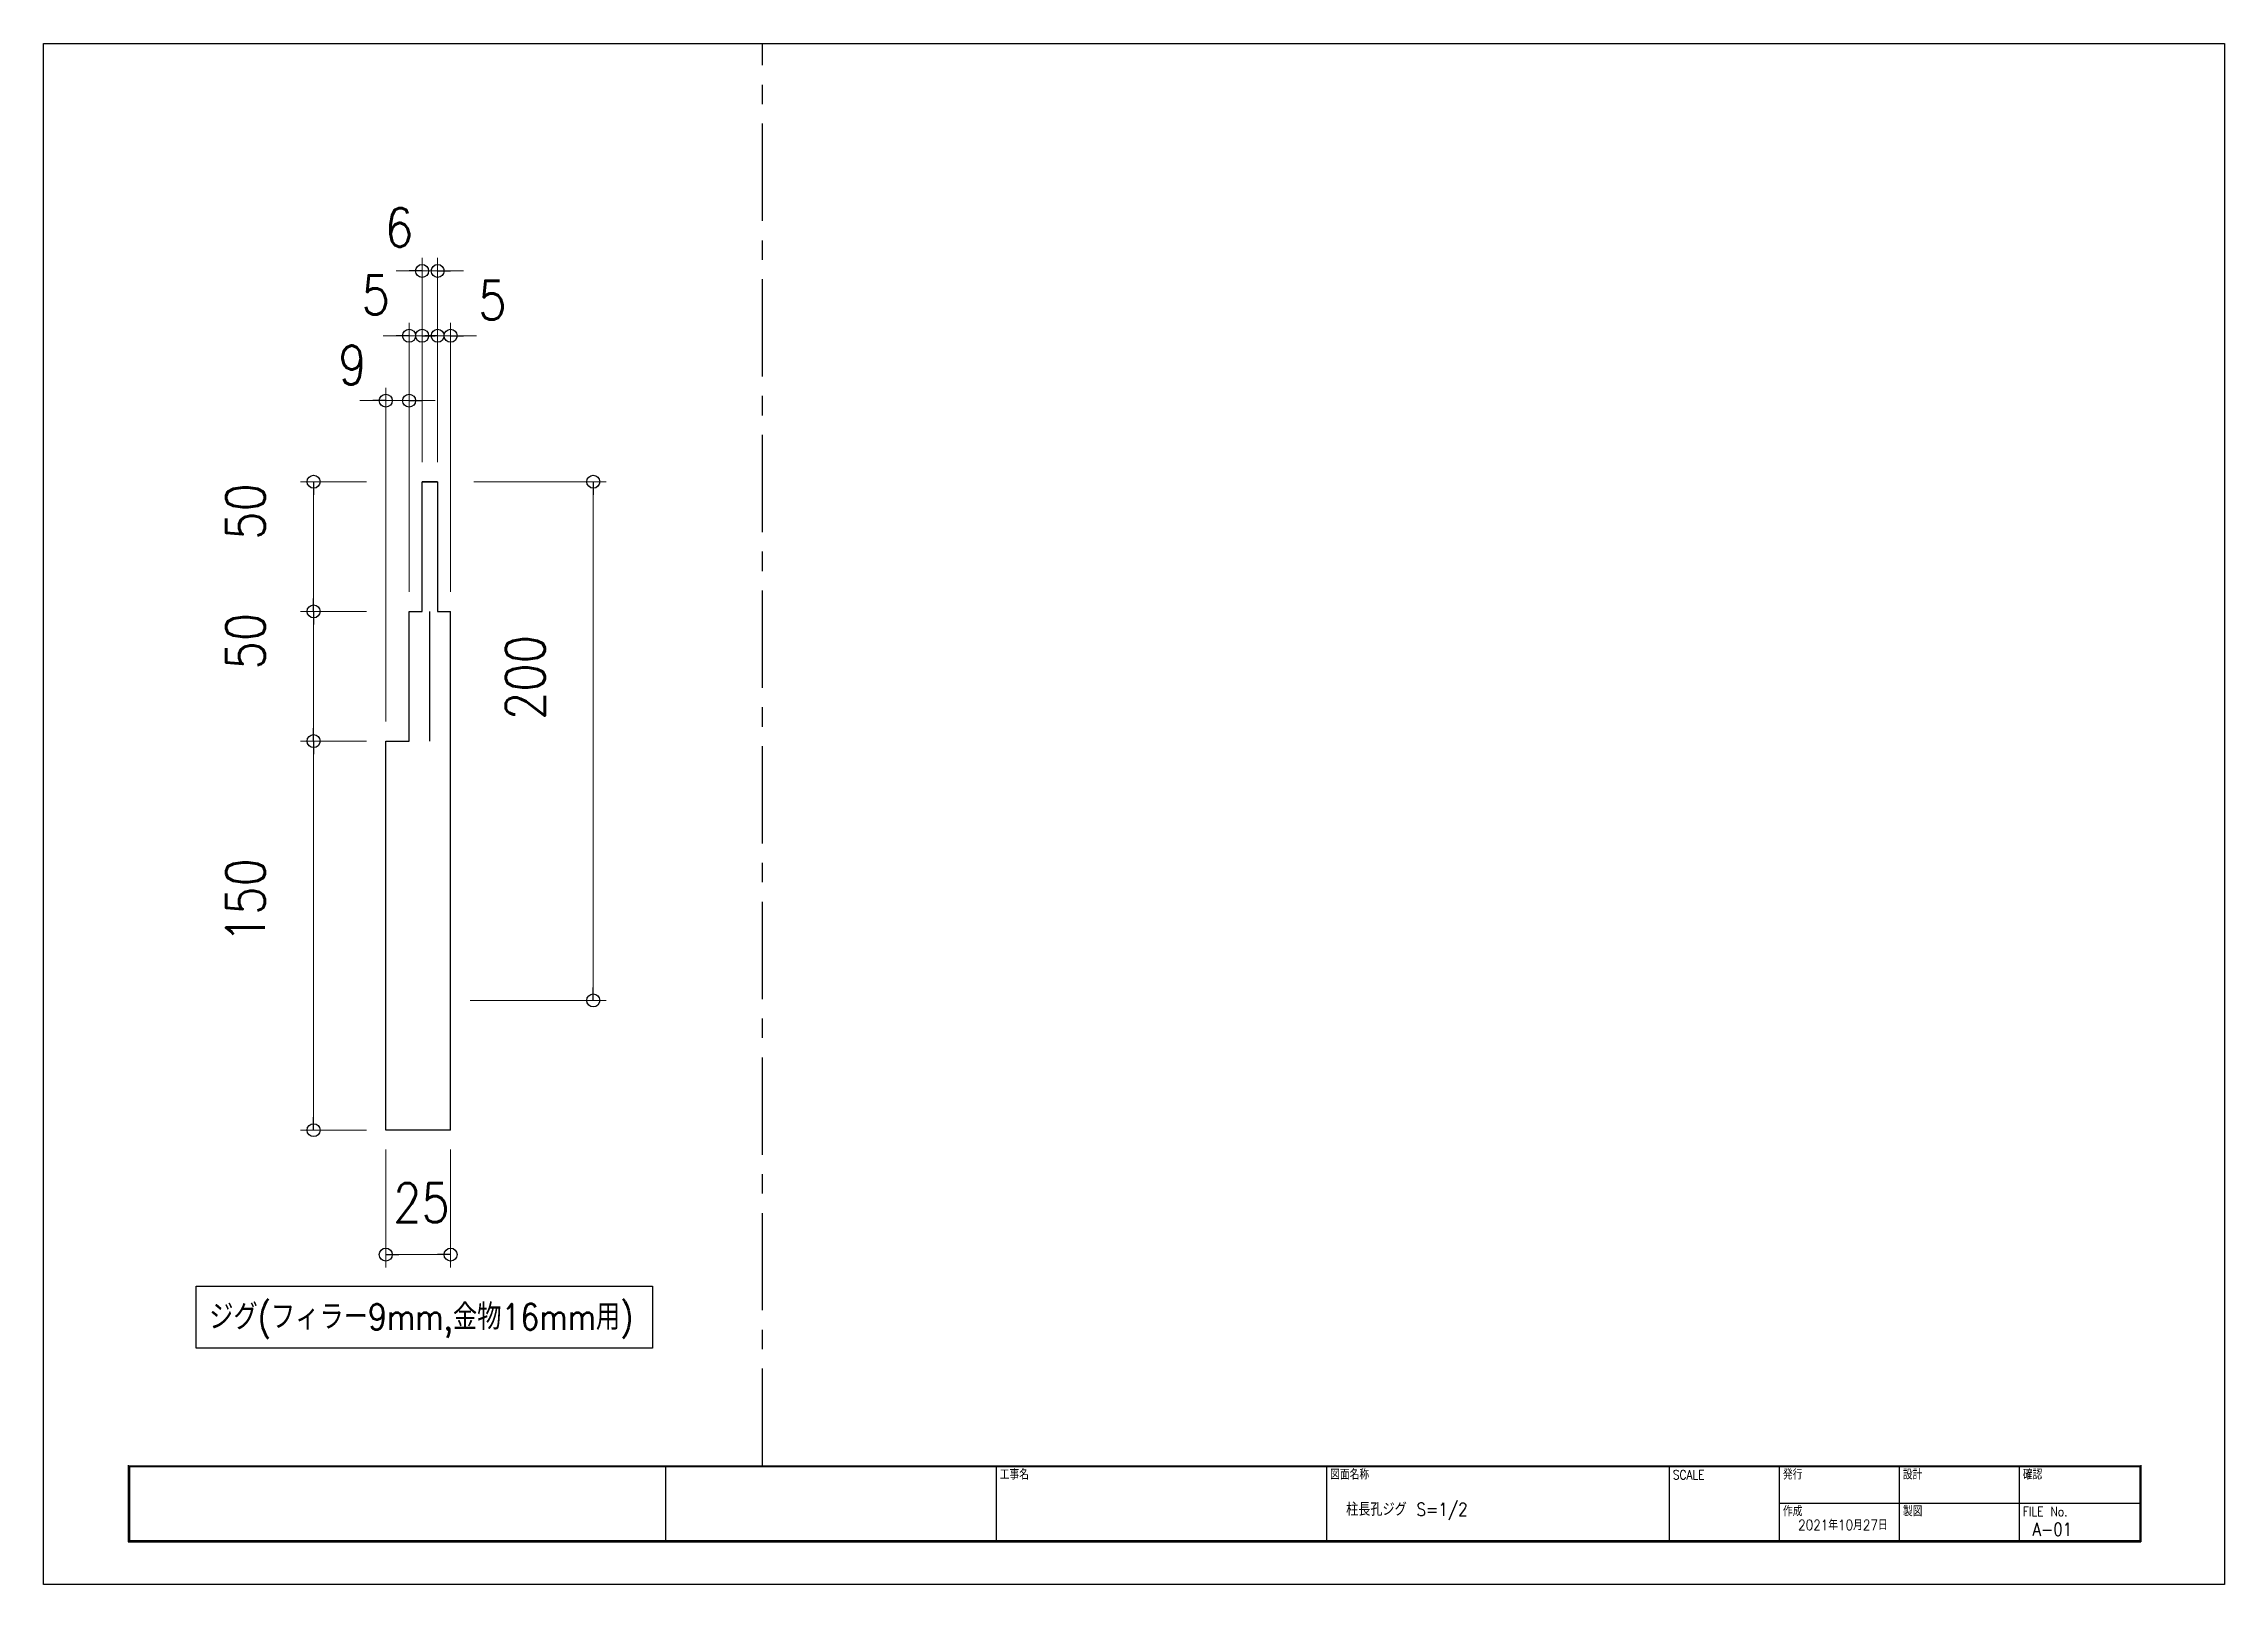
# Model space of a CAD drawing. Extents: x 89504 to 1636491, y -220436 to 219894.
# Drawn here: x 817121 to 817962, y -112312 to -111718 of the extents above; entities outside this region: 5.
import ezdxf
from ezdxf.enums import TextEntityAlignment as Align

# ---------------------------------------------------------------- set-up
doc = ezdxf.new("R2010")
doc.units = 0
doc.header["$MEASUREMENT"] = 0
doc.linetypes.add('CENTER', pattern=[2, 1.25, -0.25, 0.25, -0.25])
doc.layers.get('0').update_dxf_attribs({"color": 3, "linetype": 'CONTINUOUS'})
doc.layers.get('Defpoints').update_dxf_attribs({"linetype": 'CONTINUOUS'})
for name, color, linetype in [('006', 7, 'CONTINUOUS'), ('00_修正第一回', 4, 'CONTINUOUS'), ('00_修正第五回', 2, 'CONTINUOUS'), ('00基準線', 4, 'CONTINUOUS'), ('2D_HL_GLN', 6, 'CONTINUOUS'), ('SIAGE', 3, 'CONTINUOUS'), ('waku$0$MOJI', 7, 'CONTINUOUS'), ('waku$0$ZATU', 3, 'CONTINUOUS'), ('寸法', 4, 'CONTINUOUS')]:
    doc.layers.add(name, color=color, linetype=linetype)
doc.layers.add('00_ADDL', color=253, linetype='CONTINUOUS', plot=False)
doc.layers.add('waku$0$DEF', color=161, linetype='CONTINUOUS', plot=False)
doc.styles.add('DRACAD', font='txt', dxfattribs={"width": 0.85, "bigfont": 'extfont2'})
doc.styles.add('KANJI', font='simplex.shx', dxfattribs={"width": 0.7, "bigfont": 'extfont2.shx'})
doc.styles.add('waku$0$DRACAD', font='txt', dxfattribs={"width": 0.85, "bigfont": 'extfont2'})
doc.dimstyles.new('S5', dxfattribs={"dimscale": 5, "dimtxt": 4, "dimasz": 1, "dimexe": 1, "dimexo": 1.5, "dimgap": 1, "dimtad": 1, "dimtxsty": 'KANJI', "dimblk": 'ORIGIN', "dimcen": 0, "dimclrd": 256, "dimclre": 256, "dimclrt": 256, "dimadec": 0, "dimazin": 0, "dimtfac": 1, "dimtmove": 2, "dimatfit": 2, "dimfxl": 1, "dimtolj": 2, "dimlwd": 5, "dimlwe": 5, "dimarcsym": 0})
pattern_1 = [(45, (0, 0), (-0.08838834765, 0.08838834765), [])]

# ---------------------------------------------------------------- blocks, each defined once
blk = doc.blocks.new('_ORIGIN')
at = {"color": 0, "linetype": 'ByBlock'}
blk.add_line((0, 0), (-1, 0), dxfattribs=at)
blk.add_circle((0, 0), 0.5, dxfattribs=at)
blk = doc.blocks.new('*D506')
at = {"layer": 'Defpoints', "color": 0}
for p in [(817252.59, -111855.29), (817261.59, -111936.54), (817252.59, -111986.54)]:
    blk.add_point(p, dxfattribs=at)
at = {"layer": '寸法', "lineweight": 5}
for p, q in [((817252.59, -111979.04), (817252.59, -111850.29)), ((817261.59, -111929.04), (817261.59, -111850.29)), ((817247.59, -111855.29), (817242.59, -111855.29)), ((817261.59, -111855.29), (817252.59, -111855.29)), ((817266.59, -111855.29), (817271.59, -111855.29))]:
    blk.add_line(p, q, dxfattribs=at)
at = {"layer": '寸法', "lineweight": 5, "xscale": 5, "yscale": 5, "zscale": 5}
blk.add_blockref('_ORIGIN', (817252.59, -111855.29), dxfattribs=at)
at = {"layer": '寸法', "lineweight": 5, "xscale": 5, "yscale": 5, "zscale": 5, "rotation": 180}
blk.add_blockref('_ORIGIN', (817261.59, -111855.29), dxfattribs=at)
at = {"layer": '寸法', "insert": (817239.72, -111841.54), "char_height": 15, "attachment_point": 5, "style": 'DRACAD'}
blk.add_mtext('\\A2;9', dxfattribs=at)
blk = doc.blocks.new('*D507')
at = {"layer": 'Defpoints', "color": 0}
for p in [(817261.59, -111830.29), (817266.59, -111886.54), (817261.59, -111936.54)]:
    blk.add_point(p, dxfattribs=at)
at = {"layer": '寸法', "lineweight": 5}
for p, q in [((817261.59, -111929.04), (817261.59, -111825.29)), ((817266.59, -111879.04), (817266.59, -111825.29)), ((817256.59, -111830.29), (817251.59, -111830.29)), ((817266.59, -111830.29), (817261.59, -111830.29)), ((817271.59, -111830.29), (817276.59, -111830.29))]:
    blk.add_line(p, q, dxfattribs=at)
at = {"layer": '寸法', "lineweight": 5, "xscale": 5, "yscale": 5, "zscale": 5}
blk.add_blockref('_ORIGIN', (817261.59, -111830.29), dxfattribs=at)
at = {"layer": '寸法', "lineweight": 5, "xscale": 5, "yscale": 5, "zscale": 5, "rotation": 180}
blk.add_blockref('_ORIGIN', (817266.59, -111830.29), dxfattribs=at)
at = {"layer": '寸法', "insert": (817248.72, -111814.54), "char_height": 15, "attachment_point": 5, "style": 'DRACAD'}
blk.add_mtext('\\A2;5', dxfattribs=at)
blk = doc.blocks.new('*D509')
at = {"layer": 'Defpoints', "color": 0}
for p in [(817252.59, -112136.54), (817277.59, -112136.54), (817252.59, -112184.53)]:
    blk.add_point(p, dxfattribs=at)
at = {"layer": '寸法', "lineweight": 5}
for p, q in [((817252.59, -112144.04), (817252.59, -112189.53)), ((817277.59, -112144.04), (817277.59, -112189.53)), ((817272.59, -112184.53), (817257.59, -112184.53))]:
    blk.add_line(p, q, dxfattribs=at)
at = {"layer": '寸法', "lineweight": 5, "xscale": 5, "yscale": 5, "zscale": 5, "rotation": 180}
blk.add_blockref('_ORIGIN', (817252.59, -112184.53), dxfattribs=at)
at = {"layer": '寸法', "lineweight": 5, "xscale": 5, "yscale": 5, "zscale": 5}
blk.add_blockref('_ORIGIN', (817277.59, -112184.53), dxfattribs=at)
at = {"layer": '寸法', "insert": (817266.33, -112164.53), "char_height": 15, "attachment_point": 5, "style": 'DRACAD'}
blk.add_mtext('\\A2;25', dxfattribs=at)
blk = doc.blocks.new('*D510')
at = {"layer": 'Defpoints', "color": 0}
for p in [(817252.59, -111986.54), (817224.75, -112136.54), (817252.59, -112136.54)]:
    blk.add_point(p, dxfattribs=at)
at = {"layer": '寸法', "lineweight": 5}
for p, q in [((817245.09, -111986.54), (817219.75, -111986.54)), ((817224.75, -111991.54), (817224.75, -112131.54)), ((817245.09, -112136.54), (817219.75, -112136.54))]:
    blk.add_line(p, q, dxfattribs=at)
at = {"layer": '寸法', "lineweight": 5, "xscale": 5, "yscale": 5, "zscale": 5}
for p, rotation in [((817224.75, -111986.54), 90), ((817224.75, -112136.54), 270)]:
    blk.add_blockref('_ORIGIN', p, dxfattribs=dict(at, rotation=rotation))
at = {"layer": '寸法', "insert": (817198.5, -112048.04), "char_height": 15, "attachment_point": 5, "rotation": 90, "style": 'DRACAD'}
blk.add_mtext('\\A2;150', dxfattribs=at)
blk = doc.blocks.new('*D511')
at = {"layer": 'Defpoints', "color": 0}
for p in [(817252.59, -111936.54), (817224.75, -111986.54), (817252.59, -111986.54)]:
    blk.add_point(p, dxfattribs=at)
at = {"layer": '寸法', "lineweight": 5}
for p, q in [((817245.09, -111936.54), (817219.75, -111936.54)), ((817224.75, -111941.54), (817224.75, -111981.54)), ((817245.09, -111986.54), (817219.75, -111986.54))]:
    blk.add_line(p, q, dxfattribs=at)
at = {"layer": '寸法', "lineweight": 5, "xscale": 5, "yscale": 5, "zscale": 5}
for p, rotation in [((817224.75, -111936.54), 90), ((817224.75, -111986.54), 270)]:
    blk.add_blockref('_ORIGIN', p, dxfattribs=dict(at, rotation=rotation))
at = {"layer": '寸法', "insert": (817198.5, -111948.04), "char_height": 15, "attachment_point": 5, "rotation": 90, "style": 'DRACAD'}
blk.add_mtext('\\A2;50', dxfattribs=at)
blk = doc.blocks.new('*D512')
at = {"layer": 'Defpoints', "color": 0}
for p in [(817252.59, -111886.54), (817224.75, -111936.54), (817252.59, -111936.54)]:
    blk.add_point(p, dxfattribs=at)
at = {"layer": '寸法', "lineweight": 5}
for p, q in [((817245.09, -111886.54), (817219.75, -111886.54)), ((817224.75, -111891.54), (817224.75, -111931.54)), ((817245.09, -111936.54), (817219.75, -111936.54))]:
    blk.add_line(p, q, dxfattribs=at)
at = {"layer": '寸法', "lineweight": 5, "xscale": 5, "yscale": 5, "zscale": 5}
for p, rotation in [((817224.75, -111886.54), 90), ((817224.75, -111936.54), 270)]:
    blk.add_blockref('_ORIGIN', p, dxfattribs=dict(at, rotation=rotation))
at = {"layer": '寸法', "insert": (817198.5, -111898.04), "char_height": 15, "attachment_point": 5, "rotation": 90, "style": 'DRACAD'}
blk.add_mtext('\\A2;50', dxfattribs=at)
blk = doc.blocks.new('*D513')
at = {"layer": 'Defpoints', "color": 0}
for p in [(817279.09, -111886.54), (817277.59, -112086.54), (817332.61, -112086.54)]:
    blk.add_point(p, dxfattribs=at)
at = {"layer": '寸法', "lineweight": 5}
for p, q in [((817286.59, -111886.54), (817337.61, -111886.54)), ((817332.61, -111891.54), (817332.61, -112081.54)), ((817285.09, -112086.54), (817337.61, -112086.54))]:
    blk.add_line(p, q, dxfattribs=at)
at = {"layer": '寸法', "lineweight": 5, "xscale": 5, "yscale": 5, "zscale": 5}
for p, rotation in [((817332.61, -111886.54), 90), ((817332.61, -112086.54), 270)]:
    blk.add_blockref('_ORIGIN', p, dxfattribs=dict(at, rotation=rotation))
at = {"layer": '寸法', "insert": (817306.36, -111962.04), "char_height": 15, "attachment_point": 5, "rotation": 90, "style": 'DRACAD'}
blk.add_mtext('\\A2;200', dxfattribs=at)
blk = doc.blocks.new('*D530')
at = {"layer": 'Defpoints', "color": 0}
for p in [(817272.59, -111830.29), (817272.59, -111886.54), (817277.59, -111936.54)]:
    blk.add_point(p, dxfattribs=at)
at = {"layer": '寸法', "lineweight": 5}
for p, q in [((817272.59, -111879.04), (817272.59, -111825.29)), ((817277.59, -111929.04), (817277.59, -111825.29)), ((817267.59, -111830.29), (817262.59, -111830.29)), ((817277.59, -111830.29), (817272.59, -111830.29)), ((817282.59, -111830.29), (817287.59, -111830.29))]:
    blk.add_line(p, q, dxfattribs=at)
at = {"layer": '寸法', "lineweight": 5, "xscale": 5, "yscale": 5, "zscale": 5}
blk.add_blockref('_ORIGIN', (817272.59, -111830.29), dxfattribs=at)
at = {"layer": '寸法', "lineweight": 5, "xscale": 5, "yscale": 5, "zscale": 5, "rotation": 180}
blk.add_blockref('_ORIGIN', (817277.59, -111830.29), dxfattribs=at)
at = {"layer": '寸法', "insert": (817293.72, -111816.54), "char_height": 15, "attachment_point": 5, "style": 'DRACAD'}
blk.add_mtext('\\A2;5', dxfattribs=at)
blk = doc.blocks.new('*D532')
at = {"layer": 'Defpoints', "color": 0}
for p in [(817266.59, -111805.29), (817266.59, -111886.54), (817272.59, -111886.54)]:
    blk.add_point(p, dxfattribs=at)
at = {"layer": '寸法', "lineweight": 5}
for p, q in [((817266.59, -111879.04), (817266.59, -111800.29)), ((817272.59, -111879.04), (817272.59, -111800.29)), ((817261.59, -111805.29), (817256.59, -111805.29)), ((817272.59, -111805.29), (817266.59, -111805.29)), ((817277.59, -111805.29), (817282.59, -111805.29))]:
    blk.add_line(p, q, dxfattribs=at)
at = {"layer": '寸法', "lineweight": 5, "xscale": 5, "yscale": 5, "zscale": 5}
blk.add_blockref('_ORIGIN', (817266.59, -111805.29), dxfattribs=at)
at = {"layer": '寸法', "lineweight": 5, "xscale": 5, "yscale": 5, "zscale": 5, "rotation": 180}
blk.add_blockref('_ORIGIN', (817272.59, -111805.29), dxfattribs=at)
at = {"layer": '寸法', "insert": (817257.72, -111788.54), "char_height": 15, "attachment_point": 5, "style": 'DRACAD'}
blk.add_mtext('\\A2;6', dxfattribs=at)

msp = doc.modelspace()

# ---------------------------------------------------------------- hatches: boundary and pattern name
at = {"layer": '006'}
h = msp.add_hatch(dxfattribs=at)
h.set_pattern_fill('ANSI31', color=256)
h.set_pattern_definition(pattern_1)
h.paths.add_polyline_path([(95704.427, 214893.647), (95704.427, 213693.647), (94504.427, 213693.647), (94504.427, 214893.647)])
h.paths.add_polyline_path([(95704.427, 217683.647), (95704.427, 216483.647), (94504.427, 216483.647), (94504.427, 217683.647)])
h.paths.add_polyline_path([(95704.427, 219893.647), (95704.427, 218693.647), (94504.427, 218693.647), (94504.427, 219893.647)])
h.paths.add_polyline_path([(90704.427, 219893.647), (90704.427, 218693.647), (89504.427, 218693.647), (89504.427, 219893.647)])
edge = h.paths.add_edge_path()
edge.add_line((90504.427, 214893.647), (90704.427, 214893.647))
edge.add_line((90704.427, 214893.647), (90704.427, 213693.647))
edge.add_line((90704.427, 213693.647), (90504.427, 213693.647))
edge.add_line((94504.427, 213893.647), (90704.427, 213893.647))
edge.add_line((95504.427, 216483.647), (95504.427, 214893.647))
edge.add_line((95504.427, 218693.647), (95504.427, 217683.647))
edge.add_line((94504.427, 219693.647), (90704.427, 219693.647))
edge.add_line((90504.427, 186543.647), (90504.427, 218693.647))
at = {"layer": '00_修正第一回'}
h = msp.add_hatch(dxfattribs=at)
h.set_pattern_fill('ANSI31', color=256)
h.set_pattern_definition(pattern_1)
edge = h.paths.add_edge_path()
edge.add_arc((123961.384, 195143.647), 7850, 180, 270)
edge.add_line((123961.384, 187293.647), (125011.384, 187293.647))
edge.add_line((124811.384, 187293.647), (124811.384, 219593.647))
edge.add_line((116936.384, 219443.647), (124811.384, 219443.647))
edge.add_line((117086.384, 214990.24), (117086.384, 219593.647))
edge.add_arc((112336.384, 214990.24), 4750, 335.694481, 360)
edge.add_arc((122361.384, 210462.617), 6250, 155.6944814, 180)
edge.add_line((116111.384, 195143.647), (116111.384, 210462.617))
at = {"layer": 'SIAGE'}
h = msp.add_hatch(dxfattribs=at)
h.set_pattern_fill('ANSI31', color=256, scale=1000)
edge = h.paths.add_edge_path()
edge.add_line((123911.384, 194143.647), (123911.384, 210462.617))

# ---------------------------------------------------------------- linework, layer by layer
msp.add_line((817272.586, -111886.539), (817266.586, -111886.539))
at = {"layer": '00_ADDL', "linetype": 'Continuous'}
msp.add_line((817961.632, -112311.651), (817120.632, -112311.651), dxfattribs=at)
at = {"layer": '00基準線', "color": 1, "linetype": 'CENTER', "ltscale": 100}
for p, q in [((1636491.071, -110218.026), (1636491.071, -109957.436)), ((1636482.673, -220436.051), (1636482.673, -220175.462))]:
    msp.add_line(p, q, dxfattribs=at)
at = {"layer": '2D_HL_GLN', "linetype": 'CENTER', "ltscale": 30}
msp.add_line((817397.879, -112265.988), (817397.879, -111717.651), dxfattribs=at)
at = {"layer": '2D_HL_GLN', "color": 2}
for p, q in [((817266.586, -111936.539), (817266.586, -111886.539)), ((817266.586, -111886.539), (817272.586, -111886.539)), ((817272.586, -111886.539), (817272.586, -111936.539)), ((817261.586, -111986.539), (817261.586, -111936.539)), ((817261.586, -111936.539), (817266.586, -111936.539)), ((817269.586, -111986.539), (817269.586, -111936.539)), ((817272.586, -111936.539), (817277.586, -111936.539)), ((817277.586, -112136.539), (817277.586, -111936.539)), ((817252.586, -112136.539), (817252.586, -111986.539)), ((817252.586, -111986.539), (817261.586, -111986.539)), ((817277.586, -112136.539), (817252.586, -112136.539))]:
    msp.add_line(p, q, dxfattribs=at)
at = {"layer": 'waku$0$DEF'}
msp.add_lwpolyline([(817120.632, -111717.651), (817961.632, -111717.651), (817961.632, -112311.651), (817120.632, -112311.651)], close=True, dxfattribs=at)
at = {"layer": 'waku$0$ZATU', "color": 5}
for p, q in [((817153.22, -112265.752), (817153.22, -112295.25)), ((817153.456, -112265.988), (817929.212, -112265.988)), ((817153.456, -112265.988), (817153.456, -112295.014)), ((817153.692, -112266.224), (817928.976, -112266.224)), ((817153.692, -112266.224), (817153.692, -112294.778)), ((817360.494, -112266.224), (817360.494, -112294.778)), ((817487.924, -112266.224), (817487.924, -112294.778)), ((817615.355, -112266.224), (817615.355, -112294.778)), ((817747.505, -112266.224), (817747.505, -112294.778)), ((817789.982, -112266.224), (817789.982, -112294.778)), ((817836.235, -112266.224), (817836.235, -112294.778)), ((817882.487, -112266.224), (817882.487, -112294.778)), ((817928.976, -112266.224), (817928.976, -112294.778)), ((817929.212, -112265.988), (817929.212, -112295.014)), ((817929.448, -112265.752), (817929.448, -112295.25)), ((817789.982, -112280.383), (817928.976, -112280.383)), ((817153.22, -112295.25), (817929.448, -112295.25)), ((817153.456, -112295.014), (817929.212, -112295.014)), ((817153.692, -112294.778), (817928.976, -112294.778))]:
    msp.add_line(p, q, dxfattribs=at)
at = {"layer": '寸法'}
msp.add_lwpolyline([(817179.398, -112196.741), (817355.418, -112196.741), (817355.418, -112220.566), (817179.398, -112220.566)], close=True, dxfattribs=at)

# ---------------------------------------------------------------- texts
at = {"layer": '00_修正第五回', "style": 'DRACAD', "width": 0.85}
for s, p in [('柱長孔ジグ S=1/2', (817646.355, -112282.724)), ('A-01', (817895.279, -112290.383))]:
    msp.add_text(s, height=5, dxfattribs=at).set_placement(p, align=Align.MIDDLE_CENTER)
at = {"layer": 'waku$0$MOJI', "style": 'waku$0$DRACAD', "width": 0.85}
msp.add_text('2021年10月27日', height=4.00027, dxfattribs=at).set_placement((817814.51, -112288.513), align=Align.MIDDLE)
at = {"layer": 'waku$0$ZATU', "color": 5, "style": 'waku$0$DRACAD', "width": 0.85}
for s, p in [('工事名', (817489.34, -112271.18)), ('図面名称', (817616.771, -112271.18)), ('SCALE', (817748.921, -112271.18)), ('発行', (817791.398, -112271.18)), ('設計', (817837.651, -112271.18)), ('確認', (817883.903, -112271.18)), ('作成', (817791.398, -112285.339)), ('製図', (817837.651, -112285.339)), ('FILE No.', (817883.903, -112285.339))]:
    msp.add_text(s, height=3.5397, dxfattribs=at).set_placement(p)
at = {"layer": '寸法', "linetype": 'Continuous', "lineweight": -3, "style": 'DRACAD', "width": 0.85}
msp.add_text('ジグ(フィラー9mm,金物16mm用)', height=10, dxfattribs=at).set_placement((817266.291, -112208.52), align=Align.MIDDLE_CENTER)

# ---------------------------------------------------------------- dimensions: what is measured, and where the dimension line sits
at = {"layer": '寸法'}
for base, p1, p2, picture, middle in [((817266.586, -111805.289), (817272.586, -111886.539), (817266.586, -111886.539), '*D532', (817257.717, -111788.539)), ((817261.586, -111830.289), (817266.586, -111886.539), (817261.586, -111936.539), '*D507', (817248.717, -111814.539)), ((817272.586, -111830.289), (817277.586, -111936.539), (817272.586, -111886.539), '*D530', (817293.717, -111816.539)), ((817252.586, -111855.289), (817261.586, -111936.539), (817252.586, -111986.539), '*D506', (817239.717, -111841.539)), ((817252.586, -112184.535), (817277.586, -112136.539), (817252.586, -112136.539), '*D509', (817266.334, -112164.535))]:
    dim = msp.add_linear_dim(base=base, p1=p1, p2=p2, dimstyle='S5', override={"dimtxt": 3, "dimgap": 0.5, "dimtxsty": 'DRACAD'}, dxfattribs=at)
    dim.commit()
    dim.dimension.update_dxf_attribs({"geometry": picture, "text_midpoint": middle, "dimtype": 160})
for base, p1, p2, picture, middle in [((817224.753, -111936.539), (817252.586, -111886.539), (817252.586, -111936.539), '*D512', (817198.503, -111898.039)), ((817332.612, -112086.539), (817279.086, -111886.539), (817277.586, -112086.539), '*D513', (817306.362, -111962.039)), ((817224.753, -111986.539), (817252.586, -111936.539), (817252.586, -111986.539), '*D511', (817198.503, -111948.039)), ((817224.753, -112136.539), (817252.586, -111986.539), (817252.586, -112136.539), '*D510', (817198.503, -112048.039))]:
    dim = msp.add_linear_dim(base=base, p1=p1, p2=p2, angle=90, dimstyle='S5', override={"dimtxt": 3, "dimgap": 0.5, "dimtxsty": 'DRACAD'}, dxfattribs=at)
    dim.commit()
    dim.dimension.update_dxf_attribs({"geometry": picture, "text_midpoint": middle, "dimtype": 160})

doc.saveas('drawing.dxf')
